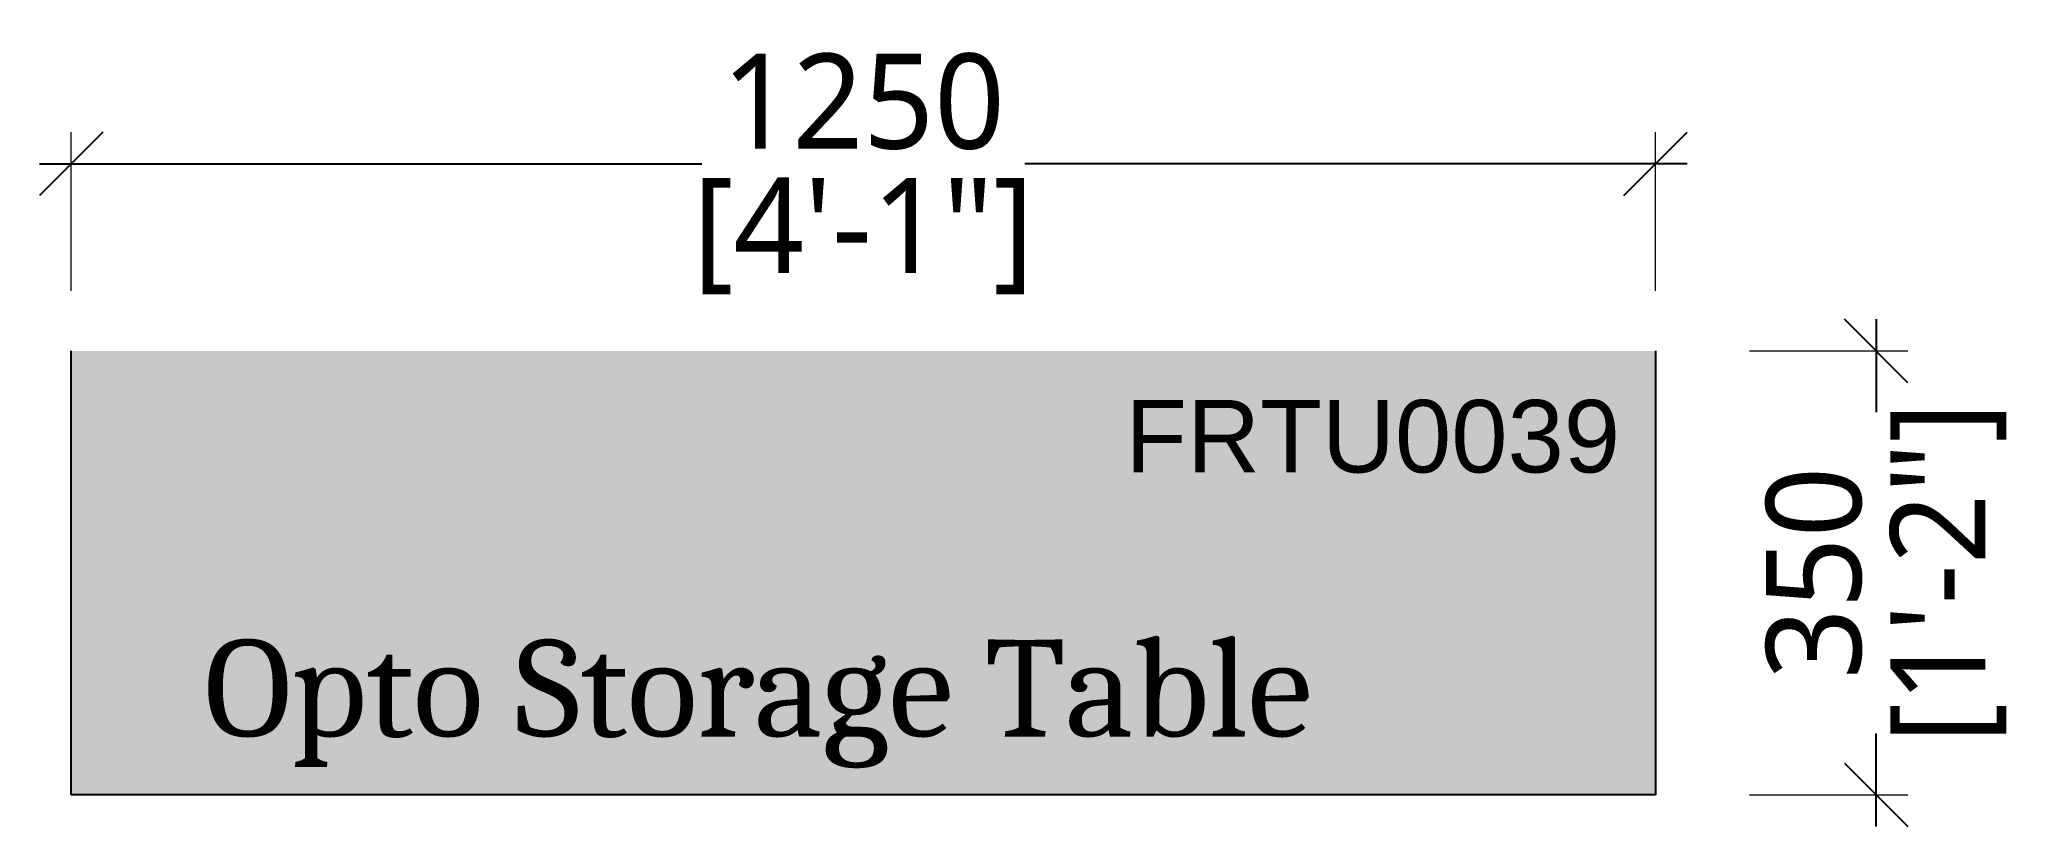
# Model space of a CAD drawing. Header units: millimetres. Extents: x -25 to 1530, y -25 to 596.
import ezdxf

# ---------------------------------------------------------------- set-up
doc = ezdxf.new("R2010")
doc.units = ezdxf.units.MM
doc.layers.add('dimension', color=7, linetype='Continuous', lineweight=0)
doc.layers.add('TEXT', color=7, linetype='Continuous')
doc.styles.add('arial', font='Cambria Math.ttf', dxfattribs={"height": 4})
doc.styles.add('style1', font='arial.ttf')
doc.styles.add('WOT-PLAN', font='segoeuil.ttf', dxfattribs={"height": 75})
doc.dimstyles.new('WOT - 100', dxfattribs={"dimtxt": 100, "dimasz": 50, "dimexe": 25, "dimexo": 25, "dimgap": 10, "dimtad": 0, "dimdec": 0, "dimzin": 0, "dimdsep": 46, "dimtxsty": 'WOT-PLAN', "dimblk": 'OBLIQUE', "dimcen": 0.09, "dimdle": 25, "dimclrd": 151, "dimclre": 151, "dimclrt": 7, "dimadec": 0, "dimazin": 0, "dimtfac": 1, "dimtdec": 0, "dimtofl": 0, "dimtmove": 0, "dimatfit": 3, "dimldrblk": 'OPEN30', "dimfxl": 100, "dimfxlon": 1, "dimtolj": 1, "dimtzin": 0, "dimlwd": -1, "dimlwe": 5, "dimarcsym": 0})

# ---------------------------------------------------------------- blocks, each defined once
blk = doc.blocks.new('_Oblique')
at = {"color": 0, "linetype": 'ByBlock', "lineweight": -2}
blk.add_line((-0.5, -0.5), (0.5, 0.5), dxfattribs=at)
blk = doc.blocks.new('*D3')
at = {"color": 151, "lineweight": 5, "transparency": 16777216}
for p, q in [((0, 397.5), (0, 522.5)), ((1250, 397.5), (1250, 522.5))]:
    blk.add_line(p, q, dxfattribs=at)
at = {"color": 151, "transparency": 16777216}
for p, q in [((-25, 497.5), (497.5, 497.5)), ((1275, 497.5), (752.5, 497.5))]:
    blk.add_line(p, q, dxfattribs=at)
at = {"layer": 'Defpoints', "color": 0, "transparency": 16777216}
for p in [(1250, 497.5), (0, 350), (1250, 350)]:
    blk.add_point(p, dxfattribs=at)
at = {"color": 151, "transparency": 16777216, "xscale": 50, "yscale": 50, "zscale": 50, "rotation": 180}
blk.add_blockref('_Oblique', (0, 497.5), dxfattribs=at)
at = {"color": 151, "transparency": 16777216, "xscale": 50, "yscale": 50, "zscale": 50}
blk.add_blockref('_Oblique', (1250, 497.5), dxfattribs=at)
at = {"color": 7, "transparency": 16777216, "char_height": 75, "attachment_point": 5, "style": 'WOT-PLAN'}
for s, insert in [('\\A1;1250', (625, 546.5)), ('\\A1;[4\'-1"]', (625, 440.6))]:
    blk.add_mtext(s, dxfattribs=dict(at, insert=insert))
blk = doc.blocks.new('_Open30')
at = {"color": 0, "linetype": 'ByBlock', "lineweight": -2}
for p, q in [((-1, 0.268), (0, 0)), ((0, 0), (-1, -0.268)), ((0, 0), (-1, 0))]:
    blk.add_line(p, q, dxfattribs=at)
blk = doc.blocks.new('*D4')
at = {"color": 151, "transparency": 16777216}
for p, q in [((1424, 375), (1424, 301.7)), ((1424, -25), (1424, 48.3))]:
    blk.add_line(p, q, dxfattribs=at)
at = {"color": 151, "lineweight": 5, "transparency": 16777216}
for p, q in [((1324, 350), (1449, 350)), ((1324, 0), (1449, 0))]:
    blk.add_line(p, q, dxfattribs=at)
at = {"layer": 'Defpoints', "color": 0, "transparency": 16777216}
for p in [(1250, 350), (1250, 0), (1424, 0)]:
    blk.add_point(p, dxfattribs=at)
at = {"color": 151, "transparency": 16777216, "xscale": 50, "yscale": 50, "zscale": 50}
for p, rotation in [((1424, 350), 90), ((1424, 0), 270)]:
    blk.add_blockref('_Oblique', p, dxfattribs=dict(at, rotation=rotation))
at = {"color": 7, "transparency": 16777216, "char_height": 75, "attachment_point": 5, "rotation": 90, "style": 'WOT-PLAN'}
for s, insert in [('\\A1;[1\'-2"]', (1480.9, 175)), ('\\A1;350', (1375.2, 175))]:
    blk.add_mtext(s, dxfattribs=dict(at, insert=insert))

msp = doc.modelspace()

# ---------------------------------------------------------------- hatches: boundary and pattern name
h = msp.add_hatch(color=8)
h.dxf.hatch_style = 1
h.set_gradient(color1=(255, 232, 163), color2=(255, 232, 163), tint=1, name='CYLINDER')
h.paths.add_polyline_path([(0, 0), (0, 350), (1250, 350), (1250, 0)])

# ---------------------------------------------------------------- linework, layer by layer
for p, q in [((0, 0), (0, 350)), ((1250, 350), (1250, 0)), ((1250, 0), (0, 0))]:
    msp.add_line(p, q)

# ---------------------------------------------------------------- texts
at = {"layer": 'dimension', "color": 8, "style": 'style1'}
msp.add_text('FRTU0039', height=57.15, dxfattribs=at).set_placement((831.6, 254.2))
at = {"layer": 'TEXT', "color": 8, "style": 'arial'}
msp.add_text('Opto Storage Table', height=76.201, dxfattribs=at).set_placement((105.2, 46))

# ---------------------------------------------------------------- dimensions: what is measured, and where the dimension line sits
dim = msp.add_linear_dim(base=(1250, 497.5), p1=(0, 350), p2=(1250, 350), dimstyle='WOT - 100', override={"dimpost": '\\X'})
dim.commit()
dim.dimension.update_dxf_attribs({"geometry": '*D3', "text_midpoint": (625, 497.5)})
dim = msp.add_linear_dim(base=(1424, 0), p1=(1250, 350), p2=(1250, 0), angle=90, dimstyle='WOT - 100', override={"dimpost": '\\X'})
dim.commit()
dim.dimension.update_dxf_attribs({"geometry": '*D4', "text_midpoint": (1424, 175)})

doc.saveas('drawing.dxf')
